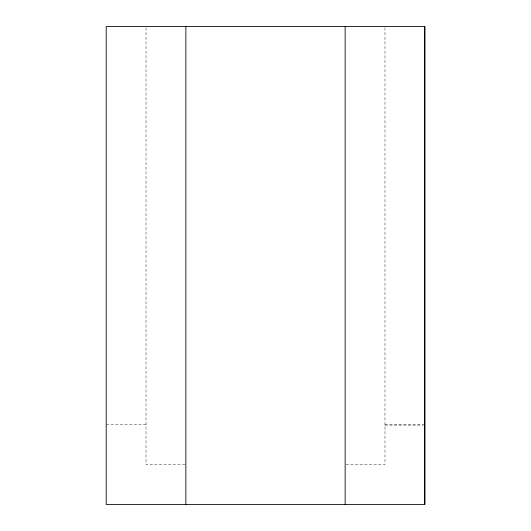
<?xml version="1.0" encoding="UTF-8"?>
<svg xmlns="http://www.w3.org/2000/svg" width="531" height="531" viewBox="0 0 531 531"><rect width="100%" height="100%" fill="white"/><g stroke="black" fill="none" stroke-linecap="round" stroke-linejoin="round"><path stroke-width="0.4" stroke-dasharray="2.65 1.99" d="M106.2 424.8L146.025 424.8M384.975 424.8L424.8 424.8M384.975 425.112L423.141 425.112M185.02 464.625L146.025 464.625L146.025 26.55M345.98 464.625L384.975 464.625L384.975 26.55"/><path stroke-width="0.8" d="M345.143 504.45L345.15 26.55M424.793 504.45L424.8 26.55L106.2 26.55L106.2 504.45L424.793 504.45L424.8 26.55M185.85 26.55L185.85 504.45"/></g></svg>
